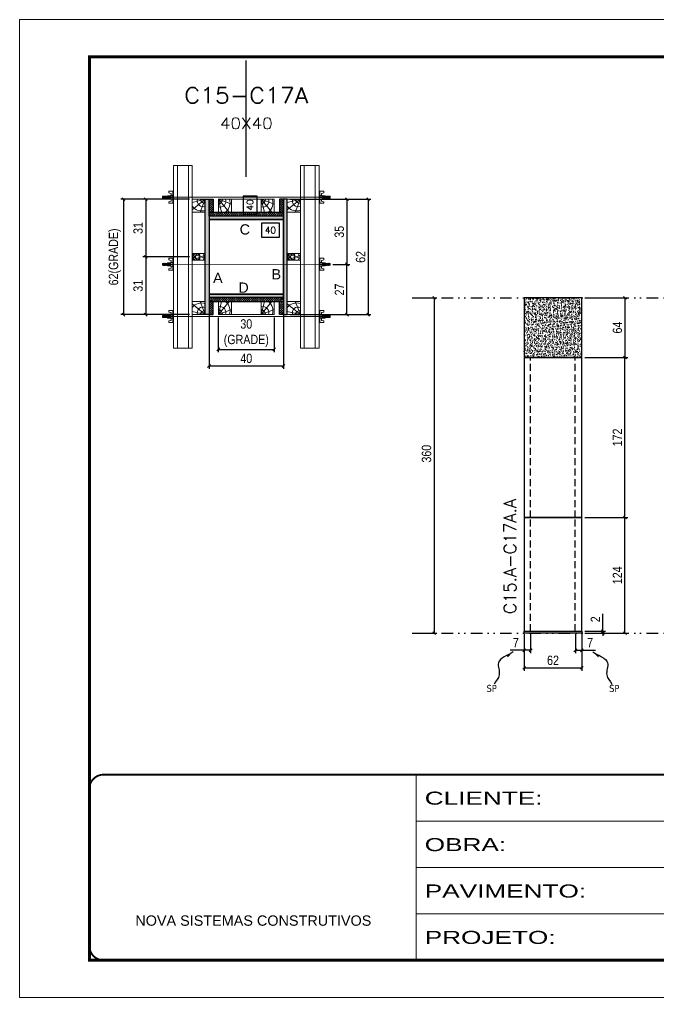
# Model space of a CAD drawing. Extents: x 2949 to 9203, y -16089 to 12527.
# Drawn here: x 6133 to 6818, y -3455 to -2405 of the extents above; entities that cross this region are included whole.
import ezdxf
from ezdxf.enums import TextEntityAlignment as Align

# ---------------------------------------------------------------- set-up
doc = ezdxf.new("R2010")
doc.units = 0
for name, pattern in [('CONTINUO', [0]), ('DASHED', [0.75, 0.5, -0.25]), ('DIVIDE2', [0.625, 0.25, -0.125, 0, -0.125, 0, -0.125]), ('HIDDEN', [0.375, 0.25, -0.125])]:
    doc.linetypes.add(name, pattern=pattern)
for name, color, linetype in [('CHAPA', 1, 'Continuous'), ('COTA', 241, 'Continuous'), ('cotas', 4, 'Continuous'), ('MEIO_PONT', 93, 'Continuous'), ('Nível', 160, 'Continuous'), ('Painéis', 200, 'Continuous'), ('SARRAFO', 251, 'Continuous'), ('Sarrafo de Pressão', 42, 'HIDDEN'), ('texto', 7, 'Continuous'), ('Texto de Titulo', 7, 'Continuous'), ('Texto Qtd Sarr', 242, 'Continuous'), ('TEXTO_GERAL', 7, 'Continuous')]:
    doc.layers.add(name, color=color, linetype=linetype)
for name, color, linetype, lineweight in [('Folhas', 255, 'Continuous', 9), ('Hachura', 251, 'Continuous', 9), ('Madeira', 126, 'Continuous', 18), ('Perfil Metálico', 224, 'Continuous', 18), ('SARRAFO DE PRESSAO', 251, 'DASHED', 9), ('Texto Seção', 7, 'Continuous', 15)]:
    doc.layers.add(name, color=color, linetype=linetype, lineweight=lineweight)
doc.styles.add('ARIAL', font='arial.ttf')
doc.styles.add('COTA TECNICA', font='techl___.ttf', dxfattribs={"height": 10})
doc.styles.add('COTA TECNICA 2X', font='techl___.ttf', dxfattribs={"height": 10})
doc.styles.add('COTA TECNICA-50', font='techl___.ttf', dxfattribs={"height": 10})
doc.styles.add('REGUA-120', font='ROMANS.shx', dxfattribs={"height": 15})
doc.styles.add('ROMANS', font='romans.shx')
doc.styles.get("Standard").update_dxf_attribs({"font": 'arial.ttf'})
doc.styles.add('Tecnologia', font='')
doc.styles.get('Tecnologia').set_extended_font_data('Forgotten Futurist')
doc.dimstyles.new('COTA PAINEL-50', dxfattribs={"dimtxt": 10, "dimasz": 3, "dimexe": 3, "dimexo": 3, "dimgap": 3, "dimtad": 1, "dimdec": 1, "dimzin": 12, "dimdsep": 46, "dimtxsty": 'COTA TECNICA-50', "dimblk1": 'OBLIQUE', "dimblk2": 'OBLIQUE', "dimsah": 1, "dimcen": 0.9, "dimclrd": 4, "dimclre": 4, "dimclrt": 240, "dimadec": 1, "dimazin": 3, "dimtfac": 1, "dimtdec": 1, "dimtmove": 0, "dimatfit": 3, "dimfxl": 1, "dimtolj": 1, "dimtzin": 12, "dimarcsym": 0})
doc.dimstyles.new('PAINEL', dxfattribs={"dimtxt": 10, "dimasz": 3, "dimexe": 3, "dimexo": 3, "dimgap": 3, "dimtad": 1, "dimdec": 1, "dimzin": 12, "dimdsep": 46, "dimtxsty": 'COTA TECNICA', "dimblk1": 'OBLIQUE', "dimblk2": 'OBLIQUE', "dimsah": 1, "dimcen": 0.9, "dimclrd": 4, "dimclre": 4, "dimclrt": 240, "dimadec": 1, "dimazin": 3, "dimtfac": 1, "dimtdec": 1, "dimtmove": 0, "dimatfit": 3, "dimfxl": 1, "dimtolj": 1, "dimtzin": 12, "dimarcsym": 0})
doc.dimstyles.new('SECAO PILAR', dxfattribs={"dimtxt": 10, "dimasz": 3, "dimexe": 3, "dimexo": 3, "dimgap": 3, "dimtad": 1, "dimdec": 1, "dimlfac": 0.5, "dimzin": 12, "dimdsep": 46, "dimtxsty": 'COTA TECNICA 2X', "dimblk1": 'OBLIQUE', "dimblk2": 'OBLIQUE', "dimsah": 1, "dimcen": 0.9, "dimclrd": 256, "dimclre": 256, "dimclrt": 256, "dimadec": 1, "dimazin": 3, "dimtfac": 1, "dimtdec": 1, "dimtmove": 0, "dimatfit": 3, "dimfxl": 1, "dimtolj": 1, "dimtzin": 12, "dimarcsym": 0})
doc.dimstyles.new('SECÇÃO 2', dxfattribs={"dimtxt": 7, "dimasz": 6, "dimexe": 0.18, "dimexo": 2, "dimgap": -4, "dimtad": 3, "dimdec": 1, "dimlfac": 0.5, "dimzin": 12, "dimdsep": 46, "dimtxsty": 'ROMANS', "dimblk": 'ARCHTICK', "dimcen": 0.09, "dimse1": 1, "dimse2": 1, "dimsd1": 1, "dimsd2": 1, "dimclrd": 180, "dimclre": 5, "dimclrt": 1, "dimadec": 0, "dimazin": 3, "dimtfac": 1, "dimtdec": 1, "dimtofl": 0, "dimtmove": 0, "dimatfit": 3, "dimldrblk": 'ARCHTICK', "dimfxl": 1, "dimtolj": 1, "dimtzin": 0, "dimarcsym": 0})
doc.dimstyles.get("Standard").update_dxf_attribs({"dimtxt": 0.18, "dimasz": 0.18, "dimexe": 0.18, "dimexo": 0.0625, "dimgap": 0.09, "dimtad": 0, "dimtih": 1, "dimtoh": 1, "dimdec": 4, "dimzin": 0, "dimdsep": 46, "dimtxsty": 'Standard', "dimcen": 0.09, "dimadec": 0, "dimazin": 0, "dimtfac": 1, "dimtdec": 4, "dimtofl": 0, "dimtmove": 0, "dimatfit": 3, "dimfxl": 1, "dimtolj": 1, "dimtzin": 0, "dimarcsym": 0})

# ---------------------------------------------------------------- blocks, each defined once
blk = doc.blocks.new('9999999999')
at = {"color": 30, "linetype": 'CONTINUO'}
for p, q in [((98564.6, 34230.2), (98564.6, 34429.4)), ((98564.6, 34379.6), (99584, 34379.6)), ((98564.6, 34329.8), (99488, 34329.8)), ((98564.6, 34280), (99488, 34280))]:
    blk.add_line(p, q, dxfattribs=at)
at = {"color": 30, "linetype": 'CONTINUO', "const_width": 2}
blk.add_lwpolyline([(99584, 34230.2), (99584, 34414.4, 0.414214), (99569, 34429.4), (98229, 34429.4, 0.414214), (98214, 34414.4), (98214, 34245.2, 0.414214), (98229, 34230.2), (99584, 34230.2)], format="xyb", dxfattribs=at)
at = {"layer": 'Folhas'}
blk.add_lwpolyline([(98139, 34190.2), (99624, 34190.2), (99624, 35240.2), (98139, 35240.2)], close=True, dxfattribs=at)
at = {"layer": 'Folhas', "color": 30, "const_width": 3}
blk.add_lwpolyline([(98214, 34230.2), (99584, 34230.2), (99584, 35200.2), (98214, 35200.2)], close=True, dxfattribs=at)
at = {"color": 7, "linetype": 'Continuous', "ltscale": 5, "style": 'ARIAL'}
blk.add_text('NOVA SISTEMAS CONSTRUTIVOS', height=11.059, dxfattribs=at).set_placement((98263.2, 34267.2))
at = {"layer": 'Folhas', "color": 7, "style": 'Tecnologia', "width": 1.5}
for s, p in [('CLIENTE:', (98573.7, 34397.2)), ('OBRA:', (98573.7, 34347.3)), ('PAVIMENTO:', (98573.7, 34297.5)), ('PROJETO:', (98573.7, 34247.7))]:
    blk.add_text(s, height=14, dxfattribs=at).set_placement(p)
blk = doc.blocks.new('*D2157')
at = {"layer": 'COTA', "color": 180, "lineweight": -2, "transparency": 16777216}
for p, q in [((6387.3, -2594.2), (6372.3, -2594.2)), ((6372.3, -2594.2), (6372.3, -2613.6)), ((6387.3, -2613.6), (6387.3, -2594.2)), ((6372.3, -2613.6), (6387.3, -2613.6))]:
    blk.add_line(p, q, dxfattribs=at)
at = {"layer": 'Defpoints', "color": 0, "transparency": 16777216}
for p in [(6335.8, -2619.6), (6335.8, -2699.6), (6391.3, -2699.6)]:
    blk.add_point(p, dxfattribs=at)
at = {"layer": 'COTA', "color": 1, "transparency": 16777216, "insert": (6379.8, -2603.9), "char_height": 7, "attachment_point": 5, "rotation": 90, "style": 'ROMANS'}
blk.add_mtext('\\A1;40', dxfattribs=at)
blk = doc.blocks.new('_ArchTick')
at = {"color": 0, "linetype": 'ByBlock', "const_width": 0.15}
blk.add_lwpolyline([(-0.5, -0.5), (0.5, 0.5)], dxfattribs=at)
blk = doc.blocks.new('_Oblique')
at = {"color": 0, "linetype": 'ByBlock', "lineweight": -2}
blk.add_line((-0.5, -0.5), (0.5, 0.5), dxfattribs=at)
blk = doc.blocks.new('*D2158')
at = {"layer": 'COTA', "lineweight": -2, "transparency": 16777216}
for p, q in [((6422.8, -2597.6), (6509.6, -2597.6)), ((6506.6, -2597.6), (6506.6, -2721.6)), ((6422.8, -2721.6), (6509.6, -2721.6))]:
    blk.add_line(p, q, dxfattribs=at)
at = {"layer": 'Defpoints', "color": 0, "transparency": 16777216}
for p in [(6419.8, -2597.6), (6419.8, -2721.6), (6506.6, -2721.6)]:
    blk.add_point(p, dxfattribs=at)
at = {"layer": 'COTA', "lineweight": -2, "transparency": 16777216, "xscale": 3, "yscale": 3, "zscale": 3}
for p, rotation in [((6506.6, -2597.6), 90), ((6506.6, -2721.6), 270)]:
    blk.add_blockref('_Oblique', p, dxfattribs=dict(at, rotation=rotation))
at = {"layer": 'COTA', "transparency": 16777216, "insert": (6498.5, -2659.6), "char_height": 10, "attachment_point": 5, "rotation": 90, "style": 'COTA TECNICA 2X'}
blk.add_mtext('\\A1;62', dxfattribs=at)
blk = doc.blocks.new('*D2159')
at = {"layer": 'COTA', "lineweight": -2, "transparency": 16777216}
for p, q in [((6456.8, -2597.6), (6486.8, -2597.6)), ((6483.8, -2597.6), (6483.8, -2667.6)), ((6468.6, -2667.6), (6486.8, -2667.6))]:
    blk.add_line(p, q, dxfattribs=at)
at = {"layer": 'Defpoints', "color": 0, "transparency": 16777216}
for p in [(6453.8, -2597.6), (6465.6, -2667.6), (6483.8, -2667.6)]:
    blk.add_point(p, dxfattribs=at)
at = {"layer": 'COTA', "lineweight": -2, "transparency": 16777216, "xscale": 3, "yscale": 3, "zscale": 3}
for p, rotation in [((6483.8, -2597.6), 90), ((6483.8, -2667.6), 270)]:
    blk.add_blockref('_Oblique', p, dxfattribs=dict(at, rotation=rotation))
at = {"layer": 'COTA', "transparency": 16777216, "insert": (6475.6, -2632.6), "char_height": 10, "attachment_point": 5, "rotation": 90, "style": 'COTA TECNICA 2X'}
blk.add_mtext('\\A1;35', dxfattribs=at)
blk = doc.blocks.new('*D2160')
at = {"layer": 'COTA', "lineweight": -2, "transparency": 16777216}
for p, q in [((6468.6, -2667.6), (6486.8, -2667.6)), ((6483.8, -2721.6), (6483.8, -2667.6)), ((6456.8, -2721.6), (6486.8, -2721.6))]:
    blk.add_line(p, q, dxfattribs=at)
at = {"layer": 'Defpoints', "color": 0, "transparency": 16777216}
for p in [(6465.6, -2667.6), (6483.8, -2667.6), (6453.8, -2721.6)]:
    blk.add_point(p, dxfattribs=at)
at = {"layer": 'COTA', "lineweight": -2, "transparency": 16777216, "xscale": 3, "yscale": 3, "zscale": 3}
for p, rotation in [((6483.8, -2667.6), 90), ((6483.8, -2721.6), 270)]:
    blk.add_blockref('_Oblique', p, dxfattribs=dict(at, rotation=rotation))
at = {"layer": 'COTA', "transparency": 16777216, "insert": (6475.8, -2694.6), "char_height": 10, "attachment_point": 5, "rotation": 90, "style": 'COTA TECNICA 2X'}
blk.add_mtext('\\A1;27', dxfattribs=at)
blk = doc.blocks.new('*D2161')
at = {"layer": 'COTA', "color": 180, "lineweight": -2, "transparency": 16777216}
for p, q in [((6411.3, -2623.4), (6392, -2623.4)), ((6392, -2623.4), (6392, -2638.4)), ((6411.3, -2638.4), (6411.3, -2623.4)), ((6392, -2638.4), (6411.3, -2638.4))]:
    blk.add_line(p, q, dxfattribs=at)
at = {"layer": 'Defpoints', "color": 0, "transparency": 16777216}
for p in [(6335.8, -2619.6), (6415.8, -2619.6), (6415.8, -2642.4)]:
    blk.add_point(p, dxfattribs=at)
at = {"layer": 'COTA', "color": 1, "transparency": 16777216, "insert": (6401.7, -2630.9), "char_height": 7, "attachment_point": 5, "style": 'ROMANS'}
blk.add_mtext('\\A1;40', dxfattribs=at)
blk = doc.blocks.new('titulo1')
at = {"layer": 'Defpoints', "color": 252, "linetype": 'HIDDEN', "ltscale": 2}
blk.add_line((0, 0), (0, 125), dxfattribs=at)
at = {"layer": 'Defpoints', "style": 'ROMANS', "oblique": 15}
blk.add_attdef('FOLHA', text='', height=10, dxfattribs=at).set_placement((0, 15.6), align=Align.MIDDLE_CENTER)
at = {"layer": 'Texto Qtd Sarr', "color": 3, "style": 'ROMANS', "oblique": 15}
for tag, height, p in [('TITULO', 17, (0, 71.4)), ('SEÇÃO', 12, (0, 41.5))]:
    blk.add_attdef(tag, text='', height=height, dxfattribs=at).set_placement(p, align=Align.MIDDLE_CENTER)
blk = doc.blocks.new('PONTALETE')
at = {"layer": 'Madeira'}
for q in [(2.71, 7), (7, 5.76), (7, 1.74)]:
    blk.add_line((0, 0), q, dxfattribs=at)
blk.add_lwpolyline([(0, 0), (7, 0), (7, 7), (0, 7)], close=True, dxfattribs=at)
for centre, radius, start, end in [((2.04, 0.06), 6.23, 37.2818, 109.0913), ((1.09, 0.9), 3.19, 343.603, 109.9847), ((-0.21, -0.78), 3.09, 14.6322, 86.0383)]:
    blk.add_arc(centre, radius, start, end, dxfattribs=at)
blk = doc.blocks.new('*D2162')
at = {"layer": 'COTA', "lineweight": -2, "transparency": 16777216}
for p, q in [((6314.8, -2597.6), (6241.1, -2597.6)), ((6244.1, -2597.6), (6244.1, -2721.6)), ((6314.8, -2721.6), (6241.1, -2721.6))]:
    blk.add_line(p, q, dxfattribs=at)
at = {"layer": 'Defpoints', "color": 0, "transparency": 16777216}
for p in [(6317.8, -2597.6), (6244.1, -2721.6), (6317.8, -2721.6)]:
    blk.add_point(p, dxfattribs=at)
at = {"layer": 'COTA', "lineweight": -2, "transparency": 16777216, "xscale": 3, "yscale": 3, "zscale": 3}
for p, rotation in [((6244.1, -2597.6), 90), ((6244.1, -2721.6), 270)]:
    blk.add_blockref('_Oblique', p, dxfattribs=dict(at, rotation=rotation))
at = {"layer": 'COTA', "transparency": 16777216, "insert": (6234.8, -2659.6), "char_height": 10, "attachment_point": 5, "rotation": 90, "style": 'COTA TECNICA 2X'}
blk.add_mtext('\\A1;62(GRADE)', dxfattribs=at)
blk = doc.blocks.new('MEIO PONTALETE')
at = {"layer": 'Madeira'}
for q in [(2.71, 7), (3.5, 2.88), (3.5, 0.87)]:
    blk.add_line((0, 0), q, dxfattribs=at)
blk.add_lwpolyline([(0, 0), (3.5, 0), (3.5, 7), (0, 7)], close=True, dxfattribs=at)
for centre, radius, start, end in [((2.04, 0.06), 6.23, 76.4499, 109.0913), ((1.09, 0.9), 3.19, 40.9063, 109.9847), ((-0.21, -0.78), 3.09, 14.6322, 86.0383)]:
    blk.add_arc(centre, radius, start, end, dxfattribs=at)
blk = doc.blocks.new('*D2163')
at = {"layer": 'COTA', "lineweight": -2, "transparency": 16777216}
for p, q in [((6314.8, -2659.6), (6264.9, -2659.6)), ((6267.9, -2659.6), (6267.9, -2721.6)), ((6314.8, -2721.6), (6264.9, -2721.6))]:
    blk.add_line(p, q, dxfattribs=at)
at = {"layer": 'Defpoints', "color": 0, "transparency": 16777216}
for p in [(6317.8, -2659.6), (6267.9, -2721.6), (6317.8, -2721.6)]:
    blk.add_point(p, dxfattribs=at)
at = {"layer": 'COTA', "lineweight": -2, "transparency": 16777216, "xscale": 3, "yscale": 3, "zscale": 3}
for p, rotation in [((6267.9, -2659.6), 90), ((6267.9, -2721.6), 270)]:
    blk.add_blockref('_Oblique', p, dxfattribs=dict(at, rotation=rotation))
at = {"layer": 'COTA', "transparency": 16777216, "insert": (6259.7, -2690.6), "char_height": 10, "attachment_point": 5, "rotation": 90, "style": 'COTA TECNICA 2X'}
blk.add_mtext('\\A1;31', dxfattribs=at)
blk = doc.blocks.new('C')
at = {"layer": 'Hachura', "color": 0}
for p, q in [((0, 3.22), (0, -3.22)), ((0.45, 3.22), (0, 3.22)), ((0.46, 3.16), (0, 3.16)), ((0.46, 3.05), (0, 3.05)), ((0.46, 2.88), (0, 2.88)), ((0, 2.75), (0, -1.16)), ((0.46, 2.65), (0, 2.65)), ((0.46, 2.23), (0, 2.23)), ((0.46, 1.51), (0, 1.51)), ((0.39, 0.49), (0.17, 0.49)), ((0.45, -3.23), (0.45, 3.22)), ((0.45, 3.22), (2.58, 3.22)), ((1.74, 0.97), (0.45, 0.97)), ((1.45, 0.1), (0.45, 0.1)), ((1.35, 1.94), (1.35, 0.96)), ((2.58, 2.39), (1.47, 2.09)), ((1.74, -0.97), (1.74, 0.97)), ((1.74, 0.97), (1.74, 0.84)), ((1.74, 0.97), (1.74, 0.84)), ((1.74, 0.84), (3.35, 0.84)), ((3.35, 0.45), (1.74, 0.45)), ((2.58, 3.22), (2.58, 2.39)), ((3.32, 0.84), (3.32, -0.84)), ((3.35, 0.84), (3.35, -0.84)), ((3.68, 0.45), (3.35, 0.45)), ((3.84, -0.52), (3.35, 0.45)), ((3.35, 0.06), (3.67, -0.57)), ((3.68, 0.45), (4.16, -0.52)), ((3.72, 0.5), (4.25, -0.57)), ((4.37, -0.55), (3.83, 0.53)), ((4.15, 0.45), (3.93, 0.45)), ((4.42, -0.52), (3.93, 0.45)), ((4.15, 0.45), (4.26, 0.45)), ((4.26, 0.45), (4.74, -0.52)), ((4.3, 0.5), (4.83, -0.57)), ((4.95, -0.55), (4.41, 0.53)), ((4.51, 0.45), (4.84, 0.45)), ((5, -0.52), (4.51, 0.45)), ((4.84, 0.45), (5.32, -0.52)), ((4.88, 0.5), (5.41, -0.57)), ((5.53, -0.55), (4.99, 0.53)), ((5.58, -0.52), (5.09, 0.45)), ((5.42, 0.45), (5.09, 0.45)), ((5.58, -0.52), (5.09, 0.45)), ((5.42, 0.45), (5.74, -0.19)), ((5.46, 0.5), (5.74, -0.07)), ((5.74, 0.19), (5.57, 0.53)), ((5.74, 0.32), (5.68, 0.45)), ((5.68, 0.45), (5.74, 0.45)), ((5.74, 0.45), (5.9, 0.29)), ((5.74, 0.45), (5.74, -0.52)), ((5.9, -0.36), (5.9, 0.29)), ((0.45, 0), (0, 0)), ((0.46, -1.52), (0, -1.52)), ((0.46, -2.23), (0, -2.23)), ((0.46, -2.65), (0, -2.65)), ((0.46, -2.88), (0, -2.88)), ((0.46, -3.05), (0, -3.05)), ((0.46, -3.16), (0, -3.16)), ((0, -3.22), (2.57, -3.22)), ((0.08, -0.48), (0.29, -0.48)), ((0.29, -0.48), (0.4, -0.48)), ((0.45, 0), (0.45, -0.97)), ((0.45, -0.16), (1.45, -0.16)), ((0.45, -0.65), (0.45, -0.32)), ((0.45, -3.23), (0.45, -0.65)), ((0.45, -0.97), (1.74, -0.97)), ((1.35, -1.94), (1.35, -0.97)), ((2.58, -2.39), (1.47, -2.1)), ((3.35, -0.32), (1.74, -0.32)), ((3.35, -0.84), (1.74, -0.84)), ((2.58, -3.23), (2.58, -2.39)), ((3.35, -0.07), (3.58, -0.52)), ((3.35, -0.52), (3.58, -0.52)), ((3.84, -0.52), (4.16, -0.52)), ((4.42, -0.52), (4.74, -0.52)), ((4.63, -0.52), (4.74, -0.52)), ((5, -0.52), (5.32, -0.52)), ((5.58, -0.52), (5.74, -0.52)), ((5.74, -0.52), (5.9, -0.36)), ((5.74, -0.52), (5.74, -0.52))]:
    blk.add_line(p, q, dxfattribs=at)
for centre, radius, start, end in [((1.52, 1.94), 0.161, 104.7436, 180), ((1.44, -0.03), 0.129, 272.695, 87.305), ((3.81, 0.39), 0.143, 25.5688, 154.4312), ((4.39, 0.39), 0.143, 25.5688, 154.4312), ((4.97, 0.39), 0.143, 25.5688, 154.4312), ((5.55, 0.39), 0.143, 25.5688, 154.4312), ((0.17, -0.37), 0.174, 221.744, 317.8592), ((1.52, -1.94), 0.161, 180, 255.2564), ((3.71, -0.4), 0.174, 222.1408, 318.256), ((4.29, -0.4), 0.174, 222.1408, 318.256), ((4.87, -0.4), 0.174, 222.1408, 318.256), ((5.45, -0.4), 0.174, 222.1408, 318.256), ((5.61, -0.4), 0.174, 317.8592, 318.256)]:
    blk.add_arc(centre, radius, start, end, dxfattribs=at)
blk = doc.blocks.new('*D2164')
at = {"layer": 'COTA', "lineweight": -2, "transparency": 16777216}
for p, q in [((6314.8, -2597.6), (6264.9, -2597.6)), ((6267.9, -2597.6), (6267.9, -2659.6)), ((6314.8, -2659.6), (6264.9, -2659.6))]:
    blk.add_line(p, q, dxfattribs=at)
at = {"layer": 'Defpoints', "color": 0, "transparency": 16777216}
for p in [(6317.8, -2597.6), (6267.9, -2659.6), (6317.8, -2659.6)]:
    blk.add_point(p, dxfattribs=at)
at = {"layer": 'COTA', "lineweight": -2, "transparency": 16777216, "xscale": 3, "yscale": 3, "zscale": 3}
for p, rotation in [((6267.9, -2597.6), 90), ((6267.9, -2659.6), 270)]:
    blk.add_blockref('_Oblique', p, dxfattribs=dict(at, rotation=rotation))
at = {"layer": 'COTA', "transparency": 16777216, "insert": (6259.7, -2628.6), "char_height": 10, "attachment_point": 5, "rotation": 90, "style": 'COTA TECNICA 2X'}
blk.add_mtext('\\A1;31', dxfattribs=at)
blk = doc.blocks.new('*D2186')
at = {"layer": 'cotas', "color": 4, "linetype": 'ByBlock', "lineweight": -2, "transparency": 16777216}
for p, q in [((6556.7, -2703.5), (6580.4, -2703.5)), ((6577.4, -2703.5), (6577.4, -3063.5)), ((6556.7, -3063.5), (6580.4, -3063.5))]:
    blk.add_line(p, q, dxfattribs=at)
at = {"layer": 'Defpoints', "color": 0, "linetype": 'ByBlock', "transparency": 16777216}
for p in [(6553.7, -2703.5), (6553.7, -3063.5), (6577.4, -3063.5)]:
    blk.add_point(p, dxfattribs=at)
at = {"layer": 'cotas', "color": 4, "linetype": 'ByBlock', "lineweight": -2, "transparency": 16777216, "xscale": 3, "yscale": 3, "zscale": 3}
for p, rotation in [((6577.4, -2703.5), 90), ((6577.4, -3063.5), 270)]:
    blk.add_blockref('_Oblique', p, dxfattribs=dict(at, rotation=rotation))
at = {"layer": 'cotas', "color": 240, "linetype": 'ByBlock', "transparency": 16777216, "insert": (6569.2, -2870.9), "char_height": 10, "attachment_point": 5, "rotation": 90, "style": 'COTA TECNICA'}
blk.add_mtext('\\A1;360', dxfattribs=at)
blk = doc.blocks.new('*D2165')
at = {"layer": 'COTA', "color": 4, "lineweight": -2, "transparency": 16777216}
for p, q in [((6673.9, -3064.5), (6673.9, -3103.9)), ((6735.9, -3064.5), (6735.9, -3103.9)), ((6673.9, -3100.9), (6735.9, -3100.9))]:
    blk.add_line(p, q, dxfattribs=at)
at = {"layer": 'Defpoints', "color": 0, "transparency": 16777216}
for p in [(6673.9, -3061.5), (6735.9, -3061.5), (6735.9, -3100.9)]:
    blk.add_point(p, dxfattribs=at)
at = {"layer": 'COTA', "color": 4, "lineweight": -2, "transparency": 16777216, "xscale": 3, "yscale": 3, "zscale": 3, "rotation": 180}
blk.add_blockref('_Oblique', (6673.9, -3100.9), dxfattribs=at)
at = {"layer": 'COTA', "color": 4, "lineweight": -2, "transparency": 16777216, "xscale": 3, "yscale": 3, "zscale": 3}
blk.add_blockref('_Oblique', (6735.9, -3100.9), dxfattribs=at)
at = {"layer": 'COTA', "color": 240, "transparency": 16777216, "insert": (6704.9, -3092.8), "char_height": 10, "attachment_point": 5, "style": 'COTA TECNICA'}
blk.add_mtext('\\A1;62', dxfattribs=at)
blk = doc.blocks.new('*D2166')
at = {"layer": 'COTA', "color": 4, "lineweight": -2, "transparency": 16777216}
for p, q in [((6738.9, -2939.5), (6785.1, -2939.5)), ((6782.1, -3063.5), (6782.1, -2939.5)), ((6738.9, -3063.5), (6785.1, -3063.5))]:
    blk.add_line(p, q, dxfattribs=at)
at = {"layer": 'Defpoints', "color": 0, "transparency": 16777216}
for p in [(6735.9, -2939.5), (6782.1, -2939.5), (6735.9, -3063.5)]:
    blk.add_point(p, dxfattribs=at)
at = {"layer": 'COTA', "color": 4, "lineweight": -2, "transparency": 16777216, "xscale": 3, "yscale": 3, "zscale": 3}
for p, rotation in [((6782.1, -2939.5), 90), ((6782.1, -3063.5), 270)]:
    blk.add_blockref('_Oblique', p, dxfattribs=dict(at, rotation=rotation))
at = {"layer": 'COTA', "color": 240, "transparency": 16777216, "insert": (6774, -3001.5), "char_height": 10, "attachment_point": 5, "rotation": 90, "style": 'COTA TECNICA-50'}
blk.add_mtext('\\A1;124', dxfattribs=at)
blk = doc.blocks.new('*D2167')
at = {"layer": 'COTA', "color": 4, "lineweight": -2, "transparency": 16777216}
for p, q in [((6758.4, -3061.5), (6758.4, -3042.7)), ((6738.9, -3061.5), (6761.4, -3061.5)), ((6738.9, -3063.5), (6761.4, -3063.5)), ((6758.4, -3063.5), (6758.4, -3061.5)), ((6758.4, -3063.5), (6758.4, -3066.5))]:
    blk.add_line(p, q, dxfattribs=at)
at = {"layer": 'Defpoints', "color": 0, "transparency": 16777216}
for p in [(6735.9, -3061.5), (6735.9, -3063.5), (6758.4, -3063.5)]:
    blk.add_point(p, dxfattribs=at)
at = {"layer": 'COTA', "color": 4, "lineweight": -2, "transparency": 16777216, "xscale": 3, "yscale": 3, "zscale": 3}
for p, rotation in [((6758.4, -3061.5), 270), ((6758.4, -3063.5), 90)]:
    blk.add_blockref('_Oblique', p, dxfattribs=dict(at, rotation=rotation))
at = {"layer": 'COTA', "color": 240, "transparency": 16777216, "insert": (6750.4, -3048.7), "char_height": 10, "attachment_point": 5, "rotation": 90, "style": 'COTA TECNICA-50'}
blk.add_mtext('\\A1;2', dxfattribs=at)
blk = doc.blocks.new('*D2168')
at = {"layer": 'COTA', "color": 4, "linetype": 'ByBlock', "lineweight": -2, "transparency": 16777216}
for p, q in [((6738.9, -2767.5), (6785.1, -2767.5)), ((6782.1, -2939.5), (6782.1, -2767.5)), ((6738.9, -2939.5), (6785.1, -2939.5))]:
    blk.add_line(p, q, dxfattribs=at)
at = {"layer": 'Defpoints', "color": 0, "linetype": 'ByBlock', "transparency": 16777216}
for p in [(6735.9, -2767.5), (6782.1, -2767.5), (6735.9, -2939.5)]:
    blk.add_point(p, dxfattribs=at)
at = {"layer": 'COTA', "color": 4, "linetype": 'ByBlock', "lineweight": -2, "transparency": 16777216, "xscale": 3, "yscale": 3, "zscale": 3}
for p, rotation in [((6782.1, -2767.5), 90), ((6782.1, -2939.5), 270)]:
    blk.add_blockref('_Oblique', p, dxfattribs=dict(at, rotation=rotation))
at = {"layer": 'COTA', "color": 240, "linetype": 'ByBlock', "transparency": 16777216, "insert": (6774, -2853.5), "char_height": 10, "attachment_point": 5, "rotation": 90, "style": 'COTA TECNICA'}
blk.add_mtext('\\A1;172', dxfattribs=at)
blk = doc.blocks.new('*D2169')
at = {"layer": 'COTA', "color": 4, "linetype": 'ByBlock', "lineweight": -2, "transparency": 16777216}
for p, q in [((6738.9, -2703.5), (6785.1, -2703.5)), ((6782.1, -2703.5), (6782.1, -2767.5)), ((6738.9, -2767.5), (6785.1, -2767.5))]:
    blk.add_line(p, q, dxfattribs=at)
at = {"layer": 'Defpoints', "color": 0, "linetype": 'ByBlock', "transparency": 16777216}
for p in [(6735.9, -2703.5), (6735.9, -2767.5), (6782.1, -2767.5)]:
    blk.add_point(p, dxfattribs=at)
at = {"layer": 'COTA', "color": 4, "linetype": 'ByBlock', "lineweight": -2, "transparency": 16777216, "xscale": 3, "yscale": 3, "zscale": 3}
for p, rotation in [((6782.1, -2703.5), 90), ((6782.1, -2767.5), 270)]:
    blk.add_blockref('_Oblique', p, dxfattribs=dict(at, rotation=rotation))
at = {"layer": 'COTA', "color": 240, "linetype": 'ByBlock', "transparency": 16777216, "insert": (6774, -2735.5), "char_height": 10, "attachment_point": 5, "rotation": 90, "style": 'COTA TECNICA'}
blk.add_mtext('\\A1;64', dxfattribs=at)
blk = doc.blocks.new('*D2180')
at = {"layer": 'COTA', "color": 4, "lineweight": -2, "transparency": 16777216}
for p, q in [((6680.9, -3064.5), (6680.9, -3085)), ((6673.9, -3066.5), (6673.9, -3085)), ((6673.9, -3082), (6659.1, -3082)), ((6680.9, -3082), (6673.9, -3082))]:
    blk.add_line(p, q, dxfattribs=at)
at = {"layer": 'Defpoints', "color": 0, "transparency": 16777216}
for p in [(6673.9, -3063.5), (6680.9, -3061.5), (6673.9, -3082)]:
    blk.add_point(p, dxfattribs=at)
at = {"layer": 'COTA', "color": 4, "lineweight": -2, "transparency": 16777216, "xscale": 3, "yscale": 3, "zscale": 3, "rotation": 180}
blk.add_blockref('_Oblique', (6673.9, -3082), dxfattribs=at)
at = {"layer": 'COTA', "color": 4, "lineweight": -2, "transparency": 16777216, "xscale": 3, "yscale": 3, "zscale": 3}
blk.add_blockref('_Oblique', (6680.9, -3082), dxfattribs=at)
at = {"layer": 'COTA', "color": 240, "transparency": 16777216, "insert": (6665, -3073.9), "char_height": 10, "attachment_point": 5, "style": 'COTA TECNICA-50'}
blk.add_mtext('\\A1;7', dxfattribs=at)
blk = doc.blocks.new('*D2181')
at = {"layer": 'COTA', "color": 4, "lineweight": -2, "transparency": 16777216}
for p, q in [((6728.9, -3064.5), (6728.9, -3085)), ((6735.9, -3066.5), (6735.9, -3085)), ((6728.9, -3082), (6735.9, -3082)), ((6735.9, -3082), (6750.6, -3082))]:
    blk.add_line(p, q, dxfattribs=at)
at = {"layer": 'Defpoints', "color": 0, "transparency": 16777216}
for p in [(6728.9, -3061.5), (6735.9, -3063.5), (6735.9, -3082)]:
    blk.add_point(p, dxfattribs=at)
at = {"layer": 'COTA', "color": 4, "lineweight": -2, "transparency": 16777216, "xscale": 3, "yscale": 3, "zscale": 3, "rotation": 180}
blk.add_blockref('_Oblique', (6728.9, -3082), dxfattribs=at)
at = {"layer": 'COTA', "color": 4, "lineweight": -2, "transparency": 16777216, "xscale": 3, "yscale": 3, "zscale": 3}
blk.add_blockref('_Oblique', (6735.9, -3082), dxfattribs=at)
at = {"layer": 'COTA', "color": 240, "transparency": 16777216, "insert": (6744.7, -3073.9), "char_height": 10, "attachment_point": 5, "style": 'COTA TECNICA-50'}
blk.add_mtext('\\A1;7', dxfattribs=at)
blk = doc.blocks.new('*D2184')
at = {"layer": 'COTA', "lineweight": -2, "transparency": 16777216}
for p, q in [((6335.8, -2706.2), (6335.8, -2779.7)), ((6415.8, -2706.2), (6415.8, -2779.7)), ((6335.8, -2776.7), (6415.8, -2776.7))]:
    blk.add_line(p, q, dxfattribs=at)
at = {"layer": 'Defpoints', "color": 0, "transparency": 16777216}
for p in [(6335.8, -2703.2), (6415.8, -2703.2), (6415.8, -2776.7)]:
    blk.add_point(p, dxfattribs=at)
at = {"layer": 'COTA', "lineweight": -2, "transparency": 16777216, "xscale": 3, "yscale": 3, "zscale": 3, "rotation": 180}
blk.add_blockref('_Oblique', (6335.8, -2776.7), dxfattribs=at)
at = {"layer": 'COTA', "lineweight": -2, "transparency": 16777216, "xscale": 3, "yscale": 3, "zscale": 3}
blk.add_blockref('_Oblique', (6415.8, -2776.7), dxfattribs=at)
at = {"layer": 'COTA', "transparency": 16777216, "insert": (6375.8, -2768.6), "char_height": 10, "attachment_point": 5, "style": 'COTA TECNICA 2X'}
blk.add_mtext('\\A1;40', dxfattribs=at)
blk = doc.blocks.new('*D2185')
at = {"layer": 'COTA', "lineweight": -2, "transparency": 16777216}
for p, q in [((6345.8, -2724.6), (6345.8, -2761.9)), ((6405.8, -2724.6), (6405.8, -2761.9)), ((6345.8, -2758.9), (6405.8, -2758.9))]:
    blk.add_line(p, q, dxfattribs=at)
at = {"layer": 'Defpoints', "color": 0, "transparency": 16777216}
for p in [(6345.8, -2721.6), (6405.8, -2721.6), (6405.8, -2758.9)]:
    blk.add_point(p, dxfattribs=at)
at = {"layer": 'COTA', "lineweight": -2, "transparency": 16777216, "xscale": 3, "yscale": 3, "zscale": 3, "rotation": 180}
blk.add_blockref('_Oblique', (6345.8, -2758.9), dxfattribs=at)
at = {"layer": 'COTA', "lineweight": -2, "transparency": 16777216, "xscale": 3, "yscale": 3, "zscale": 3}
blk.add_blockref('_Oblique', (6405.8, -2758.9), dxfattribs=at)
at = {"layer": 'COTA', "transparency": 16777216, "insert": (6375.8, -2741.4), "char_height": 10, "attachment_point": 5, "style": 'COTA TECNICA 2X'}
blk.add_mtext('\\A1;30\\P(GRADE)', dxfattribs=at)

msp = doc.modelspace()

# ---------------------------------------------------------------- hatches: boundary and pattern name
at = {"layer": 'COTA', "linetype": 'ByBlock'}
h = msp.add_hatch(dxfattribs=at)
h.set_pattern_fill('AR-CONC', color=256, scale=0.03)
h.set_pattern_definition([(50, (-122901.9665, -28433.346), (5.46554007, -0.47817257), [0.5715, -6.2865]), (355, (-122901.9665, -28433.346), (-1.05730264, 5.73170536), [0.4572, -5.02921753]), (100.4514447, (-122901.511, -28433.386), (4.40823741, 5.25353256), [0.48570026, -5.34270734]), (46.1842, (-122901.9665, -28431.822), (8.13237123, -1.26126984), [0.85725, -9.42975]), (96.6355576, (-122901.289, -28431.927), (7.122124, 7.42278374), [0.7285507, -8.01406824]), (351.184151, (-122901.9665, -28431.822), (7.122124, 7.42278374), [0.685799, -7.54379196]), (21, (-122901.2045, -28432.203), (4.54843174, -3.06795595), [0.5715, -6.2865]), (326, (-122901.2045, -28432.203), (1.85406085, 5.52563898), [0.4572, -5.0292]), (71.451445, (-122900.8255, -28432.4587), (6.40249258, 2.45768307), [0.48570026, -5.34269813]), (37.5, (-122901.9665, -28433.346), (0.092658098, 2.536651166), [0, -4.96824, 0, -5.1054, 0, -5.04825]), (7.5, (-122901.9665, -28433.346), (2.004589875, 3.005417245), [0, -2.91084, 0, -4.85394, 0, -1.92405]), (327.5, (-122903.6658, -28433.346), (4.067717855, -0.17186232), [0, -1.905, 0, -5.9436, 0, -7.8867]), (317.5, (-122904.4278, -28433.346), (4.44387544, 0.76279473), [0, -2.4765, 0, -3.94716, 0, -5.6007])])
h.paths.add_polyline_path([(6735.86, -2703.46), (6673.86, -2703.46), (6673.86, -2767.46), (6735.86, -2767.46)])
at = {"layer": 'Hachura'}
h = msp.add_hatch(color=256, dxfattribs=at)
h.dxf.hatch_style = 1
h.paths.add_polyline_path([(6335.83, -2721.56), (6331.83, -2721.56), (6331.83, -2597.56), (6335.83, -2597.56)])
h = msp.add_hatch(color=256, dxfattribs=at)
h.dxf.hatch_style = 1
h.paths.add_polyline_path([(6335.83, -2721.56), (6331.83, -2721.56), (6331.83, -2597.56), (6335.83, -2597.56)])
h = msp.add_hatch(dxfattribs=at)
h.set_pattern_fill('ANSI31', color=256, scale=0.5, angle=90, style=0)
h.set_pattern_definition([(135, (-16555.5793, 6526.3882), (-1.12253202, -1.12253202), [])])
h.paths.add_polyline_path([(6335.83, -2611.56), (6340.23, -2611.56), (6340.23, -2597.56), (6335.83, -2597.56)])
h = msp.add_hatch(dxfattribs=at)
h.set_pattern_fill('ANSI31', color=256, scale=0.5, angle=90, style=0)
h.set_pattern_definition([(135, (-16513.5793, 6526.3882), (-1.12253202, -1.12253202), [])])
h.paths.add_polyline_path([(6415.83, -2611.56), (6411.43, -2611.56), (6411.43, -2597.56), (6415.83, -2597.56)])
h = msp.add_hatch(color=256, dxfattribs=at)
h.dxf.hatch_style = 1
h.paths.add_polyline_path([(6415.83, -2721.56), (6419.83, -2721.56), (6419.83, -2597.56), (6415.83, -2597.56)])
h = msp.add_hatch(color=256, dxfattribs=at)
h.dxf.hatch_style = 1
h.paths.add_polyline_path([(6415.83, -2721.56), (6419.83, -2721.56), (6419.83, -2597.56), (6415.83, -2597.56)])
h = msp.add_hatch(dxfattribs=at)
h.set_pattern_fill('ANSI31', color=256, scale=0.5, style=0)
h.set_pattern_definition([(45, (15509.7807, 20313.4445), (-1.12253202, 1.12253202), [])])
h.paths.add_polyline_path([(6415.83, -2615.96), (6415.83, -2611.56), (6335.83, -2611.56), (6335.83, -2615.96)])
h = msp.add_hatch(color=256, dxfattribs=at)
h.dxf.hatch_style = 1
h.paths.add_polyline_path([(6335.83, -2615.96), (6335.83, -2619.56), (6415.83, -2619.56), (6415.83, -2615.96)])
h = msp.add_hatch(color=256, dxfattribs=at)
h.dxf.hatch_style = 1
h.paths.add_polyline_path([(6335.83, -2615.96), (6335.83, -2619.56), (6415.83, -2619.56), (6415.83, -2615.96)])
h = msp.add_hatch(color=256, dxfattribs=at)
h.dxf.hatch_style = 1
h.paths.add_polyline_path([(6335.83, -2699.56), (6335.83, -2703.16), (6415.83, -2703.16), (6415.83, -2699.56)])
h = msp.add_hatch(color=256, dxfattribs=at)
h.dxf.hatch_style = 1
h.paths.add_polyline_path([(6335.83, -2699.56), (6335.83, -2703.16), (6415.83, -2703.16), (6415.83, -2699.56)])
h = msp.add_hatch(dxfattribs=at)
h.set_pattern_fill('ANSI31', color=256, scale=0.5, style=0)
h.set_pattern_definition([(45, (15509.7807, 20399.4445), (-1.12253202, 1.12253202), [])])
h.paths.add_polyline_path([(6415.83, -2703.16), (6415.83, -2707.56), (6335.83, -2707.56), (6335.83, -2703.16)])
h = msp.add_hatch(dxfattribs=at)
h.set_pattern_fill('ANSI31', color=256, scale=0.5, angle=90, style=0)
h.set_pattern_definition([(135, (-16555.5793, 6781.3882), (-1.12253202, -1.12253202), [])])
h.paths.add_polyline_path([(6335.83, -2707.56), (6340.23, -2707.56), (6340.23, -2721.56), (6335.83, -2721.56)])
h = msp.add_hatch(dxfattribs=at)
h.set_pattern_fill('ANSI31', color=256, scale=0.5, angle=90, style=0)
h.set_pattern_definition([(135, (-16513.5793, 6781.3882), (-1.12253202, -1.12253202), [])])
h.paths.add_polyline_path([(6415.83, -2707.56), (6411.43, -2707.56), (6411.43, -2721.56), (6415.83, -2721.56)])

# ---------------------------------------------------------------- linework, layer by layer
at = {"layer": 'CHAPA'}
for points in [[(6335.83, -2721.56), (6331.83, -2721.56), (6331.83, -2597.56), (6335.83, -2597.56)], [(6335.83, -2721.56), (6331.83, -2721.56), (6331.83, -2597.56), (6335.83, -2597.56)], [(6415.83, -2721.56), (6419.83, -2721.56), (6419.83, -2597.56), (6415.83, -2597.56)], [(6415.83, -2721.56), (6419.83, -2721.56), (6419.83, -2597.56), (6415.83, -2597.56)], [(6335.83, -2615.96), (6335.83, -2619.56), (6415.83, -2619.56), (6415.83, -2615.96)], [(6335.83, -2615.96), (6335.83, -2619.56), (6415.83, -2619.56), (6415.83, -2615.96)], [(6335.83, -2699.56), (6335.83, -2703.16), (6415.83, -2703.16), (6415.83, -2699.56)], [(6335.83, -2699.56), (6335.83, -2703.16), (6415.83, -2703.16), (6415.83, -2699.56)]]:
    msp.add_lwpolyline(points, close=True, dxfattribs=at)
at = {"layer": 'COTA', "linetype": 'ByBlock'}
msp.add_lwpolyline([(6673.86, -2767.46), (6735.86, -2767.46), (6735.86, -2703.46), (6673.86, -2703.46)], close=True, dxfattribs=at)
at = {"layer": 'Hachura'}
for p, q in [((6287.03, -2595.56), (6460.83, -2595.55)), ((6287.03, -2667.56), (6460.83, -2667.57)), ((6287.03, -2723.56), (6460.83, -2723.57))]:
    msp.add_line(p, q, dxfattribs=at)
at = {"layer": 'Madeira'}
for points in [[(6331.83, -2721.56), (6317.83, -2721.56), (6317.83, -2597.56), (6331.83, -2597.56)], [(6345.83, -2597.56), (6345.83, -2611.56), (6405.83, -2611.56), (6405.83, -2597.56)], [(6419.83, -2721.56), (6433.83, -2721.56), (6433.83, -2597.56), (6419.83, -2597.56)], [(6345.83, -2721.56), (6345.83, -2707.56), (6405.83, -2707.56), (6405.83, -2721.56)]]:
    msp.add_lwpolyline(points, close=True, dxfattribs=at)
at = {"layer": 'Nível', "color": 4, "linetype": 'DIVIDE2', "ltscale": 50}
for p, q in [((6553.69, -2703.46), (7564.03, -2703.46)), ((6553.69, -3063.46), (7564.03, -3063.46))]:
    msp.add_line(p, q, dxfattribs=at)
at = {"layer": 'Painéis'}
msp.add_line((6735.86, -2767.46), (6673.86, -2767.46), dxfattribs=at)
for points in [[(6415.83, -2619.56), (6335.83, -2619.56), (6335.83, -2699.56), (6415.83, -2699.56)], [(6673.86, -2939.46), (6735.86, -2939.46), (6735.86, -2767.46), (6673.86, -2767.46)], [(6673.86, -3061.46), (6735.86, -3061.46), (6735.86, -2939.46), (6673.86, -2939.46)], [(6673.86, -3061.46), (6735.86, -3061.46), (6735.86, -3063.46), (6673.86, -3063.46)]]:
    msp.add_lwpolyline(points, close=True, dxfattribs=at)
at = {"layer": 'Perfil Metálico'}
for points in [[(6297.83, -2757.56), (6317.83, -2757.56), (6317.83, -2561.56), (6297.83, -2561.56)], [(6313.83, -2561.56), (6301.83, -2561.56), (6301.83, -2757.56), (6313.83, -2757.56)], [(6453.83, -2757.56), (6433.83, -2757.56), (6433.83, -2561.56), (6453.83, -2561.56)], [(6437.83, -2561.56), (6449.83, -2561.56), (6449.83, -2757.56), (6437.83, -2757.56)]]:
    msp.add_lwpolyline(points, close=True, dxfattribs=at)
at = {"layer": 'SARRAFO'}
for points in [[(6340.23, -2597.56), (6340.23, -2611.56), (6335.83, -2611.56), (6335.83, -2597.56)], [(6411.43, -2597.56), (6411.43, -2611.56), (6415.83, -2611.56), (6415.83, -2597.56)], [(6335.83, -2611.56), (6415.83, -2611.56), (6415.83, -2615.96), (6335.83, -2615.96)], [(6335.83, -2707.56), (6415.83, -2707.56), (6415.83, -2703.16), (6335.83, -2703.16)], [(6340.23, -2721.56), (6340.23, -2707.56), (6335.83, -2707.56), (6335.83, -2721.56)], [(6411.43, -2721.56), (6411.43, -2707.56), (6415.83, -2707.56), (6415.83, -2721.56)]]:
    msp.add_lwpolyline(points, close=True, dxfattribs=at)
at = {"layer": 'Sarrafo de Pressão', "ltscale": 30}
for p, q in [((6680.86, -2939.46), (6680.86, -2767.46)), ((6728.86, -2939.46), (6728.86, -2767.46)), ((6680.86, -3061.46), (6680.86, -2939.46)), ((6728.86, -3061.46), (6728.86, -2939.46))]:
    msp.add_line(p, q, dxfattribs=at)

# ---------------------------------------------------------------- block references
at = {"layer": 'Hachura', "linetype": 'Continuous', "yscale": 2, "zscale": 2, "rotation": 180}
for p, xscale in [((6297.83, -2595.56), 2), ((6453.83, -2595.56), -2)]:
    msp.add_blockref('C', p, dxfattribs=dict(at, xscale=xscale))
at = {"layer": 'Hachura', "linetype": 'Continuous', "yscale": 2, "zscale": 2}
for p, xscale in [((6297.83, -2667.56), -2), ((6453.83, -2667.56), 2), ((6297.83, -2723.56), -2), ((6453.83, -2723.56), 2)]:
    msp.add_blockref('C', p, dxfattribs=dict(at, xscale=xscale))
at = {"layer": 'MEIO_PONT'}
for name, p, xscale, yscale, zscale, rotation in [('PONTALETE', (6331.83, -2597.56), 2, 2, 2, 180), ('PONTALETE', (6345.83, -2597.56), 2, 2, 2, 270), ('PONTALETE', (6391.83, -2597.56), 2, 2, 2, 270), ('PONTALETE', (6433.83, -2597.56), 2, 2, 2, 180), ('MEIO PONTALETE', (6317.83, -2656.06), 1.999999997962732, 1.999999997962732, 1.999999997962732, 270), ('MEIO PONTALETE', (6317.83, -2663.06), -1.999999997962732, 1.999999997962732, 1.999999997962732, 270), ('MEIO PONTALETE', (6419.83, -2656.06), 1.999999997962732, 1.999999997962732, 1.999999997962732, 270), ('MEIO PONTALETE', (6419.83, -2663.06), -1.999999997962732, 1.999999997962732, 1.999999997962732, 270), ('PONTALETE', (6345.83, -2721.56), -2, 2, 2, 270), ('PONTALETE', (6391.83, -2721.56), -2, 2, 2, 270)]:
    msp.add_blockref(name, p, dxfattribs=dict(at, xscale=xscale, yscale=yscale, zscale=zscale, rotation=rotation))
at = {"layer": 'MEIO_PONT', "xscale": -2, "yscale": 2, "zscale": 2}
for p in [(6331.83, -2721.56), (6433.83, -2721.56)]:
    msp.add_blockref('PONTALETE', p, dxfattribs=at)
at = {"layer": 'SARRAFO DE PRESSAO', "color": 6, "linetype": 'ByBlock'}
msp.add_blockref('9999999999', (-92006.44, -37644.95), dxfattribs=at)
at = {"layer": 'Texto Seção'}
ref = msp.add_blockref('titulo1', (6375.83, -2573.69), dxfattribs=at)
ref.add_attrib('TITULO', 'C15-C17A', dxfattribs={"layer": 'Texto de Titulo', "color": 7, "height": 17, "style": 'ROMANS', "width": 1.1}).set_placement((6375.83, -2486.19), align=Align.MIDDLE_CENTER)
ref.add_attrib('SEÇÃO', '40X40', dxfattribs={"layer": 'Texto de Titulo', "color": 7, "height": 12, "style": 'ROMANS', "width": 1.1}).set_placement((6375.83, -2516.19), align=Align.MIDDLE_CENTER)

# ---------------------------------------------------------------- texts
at = {"layer": 'texto', "color": 0, "char_height": 7.5, "attachment_point": 5}
for insert in [(6639.09, -3122.95), (6770.64, -3122.95)]:
    msp.add_mtext('{\\fTahoma|b0|i0|c0|p34;\\C4;SP}', dxfattribs=dict(at, insert=insert))
at = {"layer": 'Texto Seção', "insert": (6665.32, -3042.99), "char_height": 13, "width": 285.3299, "attachment_point": 7, "rotation": 90, "style": 'REGUA-120'}
msp.add_mtext('C15.A-C17A.A', dxfattribs=at)
at = {"layer": 'TEXTO_GERAL', "style": 'ARIAL'}
for s, p in [('C', (6374.24, -2630.06)), ('A', (6345.29, -2682.12)), ('B', (6408, -2678.2)), ('D', (6372.83, -2692.56))]:
    msp.add_text(s, height=11, dxfattribs=at).set_placement(p, align=Align.MIDDLE_CENTER)

# ---------------------------------------------------------------- dimensions: what is measured, and where the dimension line sits
at = {"layer": 'COTA'}
dim = msp.add_linear_dim(base=(6244.05, -2721.56), p1=(6317.83, -2597.56), p2=(6317.83, -2721.56), angle=270, text='<>(GRADE)', dimstyle='SECAO PILAR', dxfattribs=at)
dim.commit()
dim.dimension.update_dxf_attribs({"geometry": '*D2162', "text_midpoint": (6234.83, -2659.56)})
for base, p1, p2, angle, dimstyle, picture, middle in [((6267.89, -2659.56), (6317.83, -2597.56), (6317.83, -2659.56), 270, 'SECAO PILAR', '*D2164', (6259.67, -2628.56)), ((6506.6, -2721.56), (6419.83, -2597.56), (6419.83, -2721.56), 270, 'SECAO PILAR', '*D2158', (6498.5, -2659.56)), ((6483.83, -2667.63), (6453.83, -2597.56), (6465.63, -2667.63), 270, 'SECAO PILAR', '*D2159', (6475.62, -2632.6)), ((6267.89, -2721.56), (6317.83, -2659.56), (6317.83, -2721.56), 270, 'SECAO PILAR', '*D2163', (6259.67, -2690.56)), ((6483.83, -2667.63), (6453.83, -2721.56), (6465.63, -2667.63), 90, 'SECAO PILAR', '*D2160', (6475.76, -2694.6)), ((6782.1, -2939.46), (6735.86, -3063.46), (6735.86, -2939.46), 90, 'COTA PAINEL-50', '*D2166', (6774.03, -3001.46)), ((6673.86, -3081.97), (6680.86, -3061.46), (6673.86, -3063.46), 180, 'COTA PAINEL-50', '*D2180', (6665, -3073.9))]:
    dim = msp.add_linear_dim(base=base, p1=p1, p2=p2, angle=angle, dimstyle=dimstyle, dxfattribs=at)
    dim.commit()
    dim.dimension.update_dxf_attribs({"geometry": picture, "text_midpoint": middle})
for base, p1, p2, angle, dimstyle, picture, middle in [((6391.34, -2699.56), (6335.83, -2619.56), (6335.83, -2699.56), 270, 'SECÇÃO 2', '*D2157', (6391.34, -2603.9)), ((6758.39, -3063.46), (6735.86, -3061.46), (6735.86, -3063.46), 90, 'COTA PAINEL-50', '*D2167', (6758.39, -3048.71))]:
    dim = msp.add_linear_dim(base=base, p1=p1, p2=p2, angle=angle, dimstyle=dimstyle, dxfattribs=at)
    dim.commit()
    dim.dimension.update_dxf_attribs({"geometry": picture, "text_midpoint": middle, "dimtype": 160})
dim = msp.add_linear_dim(base=(6415.83, -2642.36), p1=(6335.83, -2619.56), p2=(6415.83, -2619.56), dimstyle='SECÇÃO 2', dxfattribs=at)
dim.commit()
dim.dimension.update_dxf_attribs({"geometry": '*D2161', "text_midpoint": (6401.66, -2642.36), "dimtype": 160})
for base, p1, p2, dimstyle, picture, middle in [((6415.83, -2776.68), (6335.83, -2703.16), (6415.83, -2703.16), 'SECAO PILAR', '*D2184', (6375.83, -2768.58)), ((6735.86, -3081.97), (6728.86, -3061.46), (6735.86, -3063.46), 'COTA PAINEL-50', '*D2181', (6744.73, -3073.9))]:
    dim = msp.add_linear_dim(base=base, p1=p1, p2=p2, dimstyle=dimstyle, dxfattribs=at)
    dim.commit()
    dim.dimension.update_dxf_attribs({"geometry": picture, "text_midpoint": middle})
at = {"layer": 'COTA', "linetype": 'ByBlock'}
dim = msp.add_linear_dim(base=(6782.1, -2767.46), p1=(6735.86, -2703.46), p2=(6735.86, -2767.46), angle=90, dimstyle='PAINEL', dxfattribs=at)
dim.commit()
dim.dimension.update_dxf_attribs({"geometry": '*D2169', "text_midpoint": (6774, -2735.46)})
at = {"layer": 'COTA'}
dim = msp.add_linear_dim(base=(6405.83, -2758.95), p1=(6345.83, -2721.56), p2=(6405.83, -2721.56), text='<>\\P(GRADE)', dimstyle='SECAO PILAR', dxfattribs=at)
dim.commit()
dim.dimension.update_dxf_attribs({"geometry": '*D2185', "text_midpoint": (6375.83, -2741.39)})
at = {"layer": 'COTA', "linetype": 'ByBlock'}
dim = msp.add_linear_dim(base=(6782.1, -2767.46), p1=(6735.86, -2939.46), p2=(6735.86, -2767.46), angle=90, dimstyle='PAINEL', override={"dimtmove": 1}, dxfattribs=at)
dim.commit()
dim.dimension.update_dxf_attribs({"geometry": '*D2168', "text_midpoint": (6774.03, -2853.46)})
at = {"layer": 'COTA'}
dim = msp.add_linear_dim(base=(6735.86, -3100.91), p1=(6673.86, -3061.46), p2=(6735.86, -3061.46), dimstyle='PAINEL', override={"dimarcsym": 2}, dxfattribs=at)
dim.commit()
dim.dimension.update_dxf_attribs({"geometry": '*D2165', "text_midpoint": (6704.86, -3092.81)})
at = {"layer": 'cotas', "linetype": 'ByBlock'}
dim = msp.add_linear_dim(base=(6577.41, -3063.46), p1=(6553.69, -2703.46), p2=(6553.69, -3063.46), angle=90, dimstyle='PAINEL', dxfattribs=at)
dim.commit()
dim.dimension.update_dxf_attribs({"geometry": '*D2186', "text_midpoint": (6577.41, -2870.93), "dimtype": 160})

# ---------------------------------------------------------------- leaders
at = {"layer": 'COTA', "path_type": 1}
for points in [[(6662.03, -3083.64), (6646.25, -3095.47), (6647.17, -3108.48), (6641.62, -3118.26)], [(6747.69, -3083.64), (6763.48, -3095.47), (6762.55, -3108.48), (6768.1, -3118.26)]]:
    msp.add_leader(points, dimstyle='Standard', override={"dimasz": 8}, dxfattribs=at)

doc.saveas('drawing.dxf')
